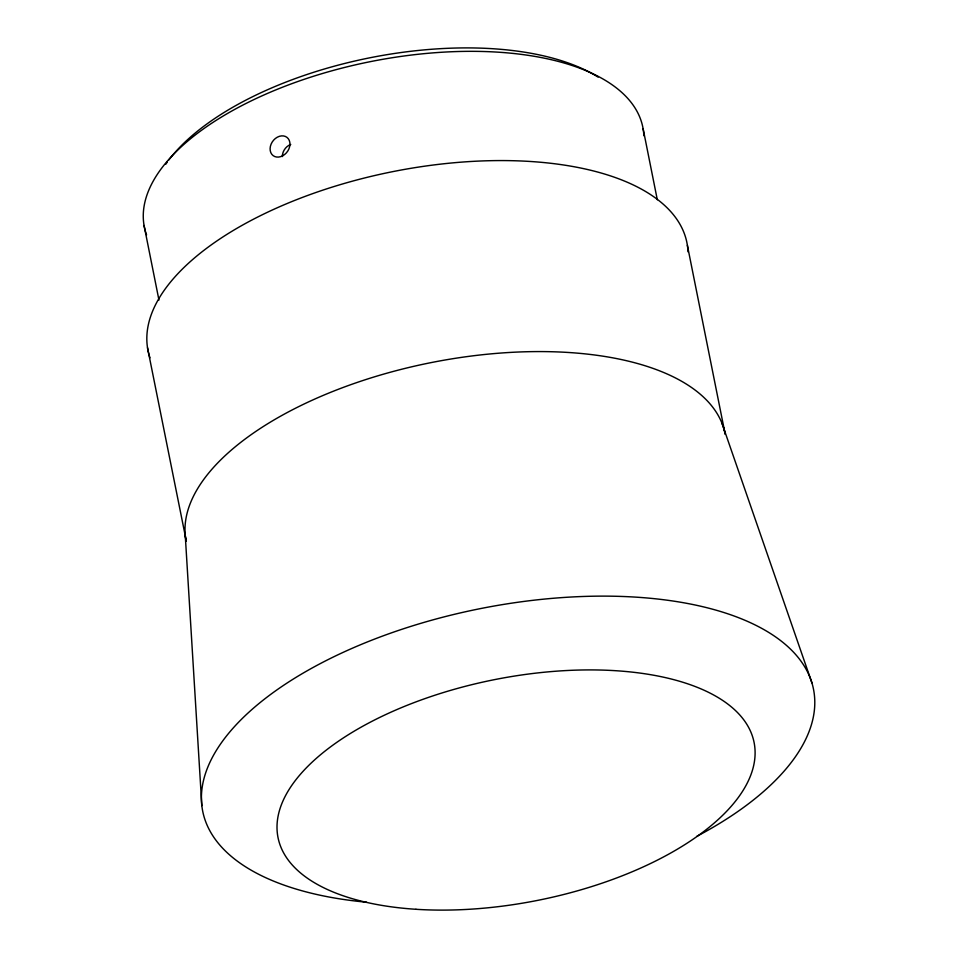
<?xml version="1.0" encoding="UTF-8"?>
<svg xmlns="http://www.w3.org/2000/svg" width="958" height="958" viewBox="0 0 958 958"><rect width="100%" height="100%" fill="white"/><g stroke="black" fill="none" stroke-linecap="round" stroke-linejoin="round"><path stroke-width="1.44" d="M721.937 423.149L811.893 682.815M687.377 245.344L725.194 434.297M643.105 128.695L657.308 199.767M144.059 225.477L158.956 300.07M147.508 347.718L186.211 540.552M185.229 535.007L201.827 805.618M165.71 164.297A245.02 113.523 -11.3 0 1 167.243 162.142M168.847 159.974A245.02 113.523 -11.3 0 1 373.153 57.145A245.02 113.523 -11.3 0 1 598.115 77.131M146.574 234.914A254.181 117.762 -11.3 0 1 370.698 61.575A254.181 117.762 -11.3 0 1 643.848 135.737M149.975 357.813A274.79 127.306 -11.3 0 1 394.085 171.374A274.79 127.306 -11.3 0 1 688.012 251.834M186.127 541.282A274.79 127.306 -11.3 0 1 430.884 362.651A274.79 127.306 -11.3 0 1 725.098 433.782M366.555 902.208A311.434 144.287 -11.3 0 1 258.923 703.555A311.434 144.287 -11.3 0 1 720.56 611.491A311.434 144.287 -11.3 0 1 696.801 836.346M282.311 156.573A11.448 9.496 -59.1 0 1 290.753 144.466M415.952 909.286A242.733 112.457 -11.3 0 0 754.102 742.534A242.733 112.457 -11.3 0 0 378.111 718.213A242.733 112.457 -11.3 0 0 415.952 909.286M282.79 155.735A11.448 8.969 -53.2 0 0 286.909 137.329A11.448 8.969 -53.2 0 0 270.384 146.382A11.448 8.969 -53.2 0 0 282.79 155.735"/></g></svg>
